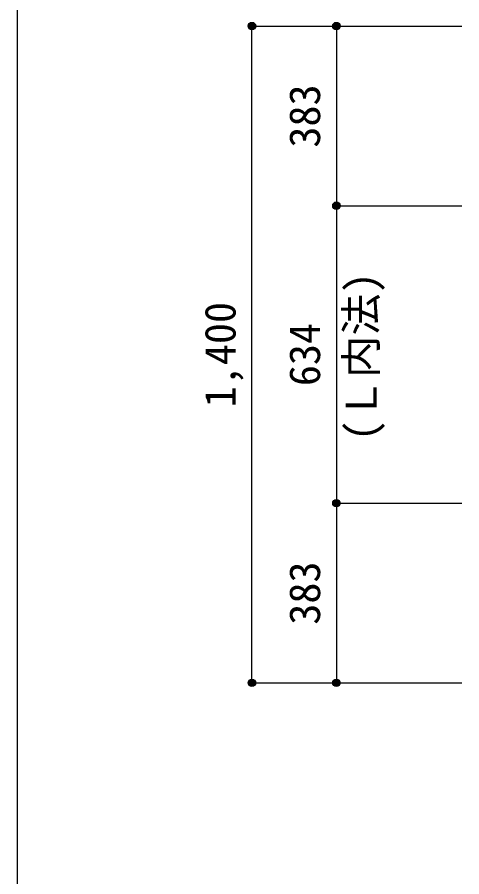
# Model space of a CAD drawing. Units: millimetres at full size, sheet at 1:30. Extents: x -5973 to 5954, y -4195 to 4201.
# Drawn here: x -5973 to -5026, y -2788 to -956 of the extents above; entities that cross this region are included whole.
import ezdxf
from ezdxf.enums import TextEntityAlignment as Align

# ---------------------------------------------------------------- set-up
doc = ezdxf.new("R2010")
doc.units = ezdxf.units.MM
doc.header["$LTSCALE"] = 30
doc.header["$PDMODE"] = 32
doc.header["$PDSIZE"] = 15
doc.layers.add('0-D_寸法', color=4, linetype='Continuous')
doc.layers.add('F-0_枠', color=6, linetype='Continuous')
doc.styles.add('ＭＳ ゴシック', font='')
doc.styles.get('ＭＳ ゴシック').set_extended_font_data('MS Gothic')

msp = doc.modelspace()

# ---------------------------------------------------------------- linework, layer by layer
at = {"layer": '0-D_寸法'}
for p, q in [((-5472.84, -2374.89), (-5472.84, -974.89)), ((-5472.84, -974.89), (-5292.84, -974.89)), ((-5292.84, -974.89), (-5292.84, -1357.89)), ((-5292.84, -974.89), (-5025.8, -974.89)), ((-5292.84, -1357.89), (-5025.8, -1357.89)), ((-5292.84, -1357.89), (-5292.84, -1991.89)), ((-5292.84, -1991.89), (-5025.8, -1991.89)), ((-5292.84, -1991.89), (-5292.84, -2374.89)), ((-5472.84, -2374.89), (-5292.84, -2374.89)), ((-5292.84, -2374.89), (-5025.8, -2374.89))]:
    msp.add_line(p, q, dxfattribs=at)
for centre, radius in [((-5472.84, -974.89), 8), ((-5472.84, -974.89), 7.2), ((-5472.84, -974.89), 6.4), ((-5472.84, -974.89), 5.6), ((-5472.84, -974.89), 4.8), ((-5472.84, -974.89), 4), ((-5292.84, -974.89), 8), ((-5292.84, -974.89), 7.2), ((-5292.84, -974.89), 6.4), ((-5292.84, -974.89), 5.6), ((-5292.84, -974.89), 4.8), ((-5292.84, -974.89), 4), ((-5472.84, -974.89), 3.2), ((-5472.84, -974.89), 2.4), ((-5472.84, -974.89), 1.6), ((-5472.84, -974.89), 0.8), ((-5292.84, -974.89), 3.2), ((-5292.84, -974.89), 2.4), ((-5292.84, -974.89), 1.6), ((-5292.84, -974.89), 0.8), ((-5292.84, -1357.89), 8), ((-5292.84, -1357.89), 7.2), ((-5292.84, -1357.89), 6.4), ((-5292.84, -1357.89), 5.6), ((-5292.84, -1357.89), 4.8), ((-5292.84, -1357.89), 4), ((-5292.84, -1357.89), 3.2), ((-5292.84, -1357.89), 2.4), ((-5292.84, -1357.89), 1.6), ((-5292.84, -1357.89), 0.8), ((-5292.84, -1991.89), 8), ((-5292.84, -1991.89), 7.2), ((-5292.84, -1991.89), 6.4), ((-5292.84, -1991.89), 5.6), ((-5292.84, -1991.89), 4.8), ((-5292.84, -1991.89), 4), ((-5292.84, -1991.89), 3.2), ((-5292.84, -1991.89), 2.4), ((-5292.84, -1991.89), 1.6), ((-5292.84, -1991.89), 0.8), ((-5472.84, -2374.89), 8), ((-5472.84, -2374.89), 7.2), ((-5472.84, -2374.89), 6.4), ((-5472.84, -2374.89), 5.6), ((-5472.84, -2374.89), 4.8), ((-5472.84, -2374.89), 4), ((-5472.84, -2374.89), 3.2), ((-5472.84, -2374.89), 2.4), ((-5472.84, -2374.89), 1.6), ((-5472.84, -2374.89), 0.8), ((-5292.84, -2374.89), 8), ((-5292.84, -2374.89), 7.2), ((-5292.84, -2374.89), 6.4), ((-5292.84, -2374.89), 5.6), ((-5292.84, -2374.89), 4.8), ((-5292.84, -2374.89), 4), ((-5292.84, -2374.89), 3.2), ((-5292.84, -2374.89), 2.4), ((-5292.84, -2374.89), 1.6), ((-5292.84, -2374.89), 0.8)]:
    msp.add_circle(centre, radius, dxfattribs=at)
at = {"layer": '0-D_寸法', "color": 7}
for p in [(-5472.84, -974.89), (-5472.84, -974.89), (-5292.84, -974.89), (-5292.84, -974.89), (-5292.84, -1357.89), (-5292.84, -1357.89), (-5292.84, -1991.89), (-5292.84, -1991.89), (-5472.84, -2374.89), (-5472.84, -2374.89), (-5292.84, -2374.89), (-5292.84, -2374.89)]:
    msp.add_point(p, dxfattribs=at)
at = {"layer": 'F-0_枠'}
msp.add_line((-5972.88, 4201.15), (-5972.88, -4195.24), dxfattribs=at)

# ---------------------------------------------------------------- texts
at = {"layer": '0-D_寸法', "style": 'ＭＳ ゴシック'}
for s, p in [('383', (-5307.84, -1233.89)), ('(Ｌ内法)', (-5187.47, -1859.58)), ('1,400', (-5487.84, -1787.39)), ('634', (-5307.84, -1742.39)), ('383', (-5307.84, -2250.89))]:
    msp.add_text(s, height=65.98, rotation=90, dxfattribs=at).set_placement(p, align=Align.BOTTOM_LEFT)

doc.saveas('drawing.dxf')
